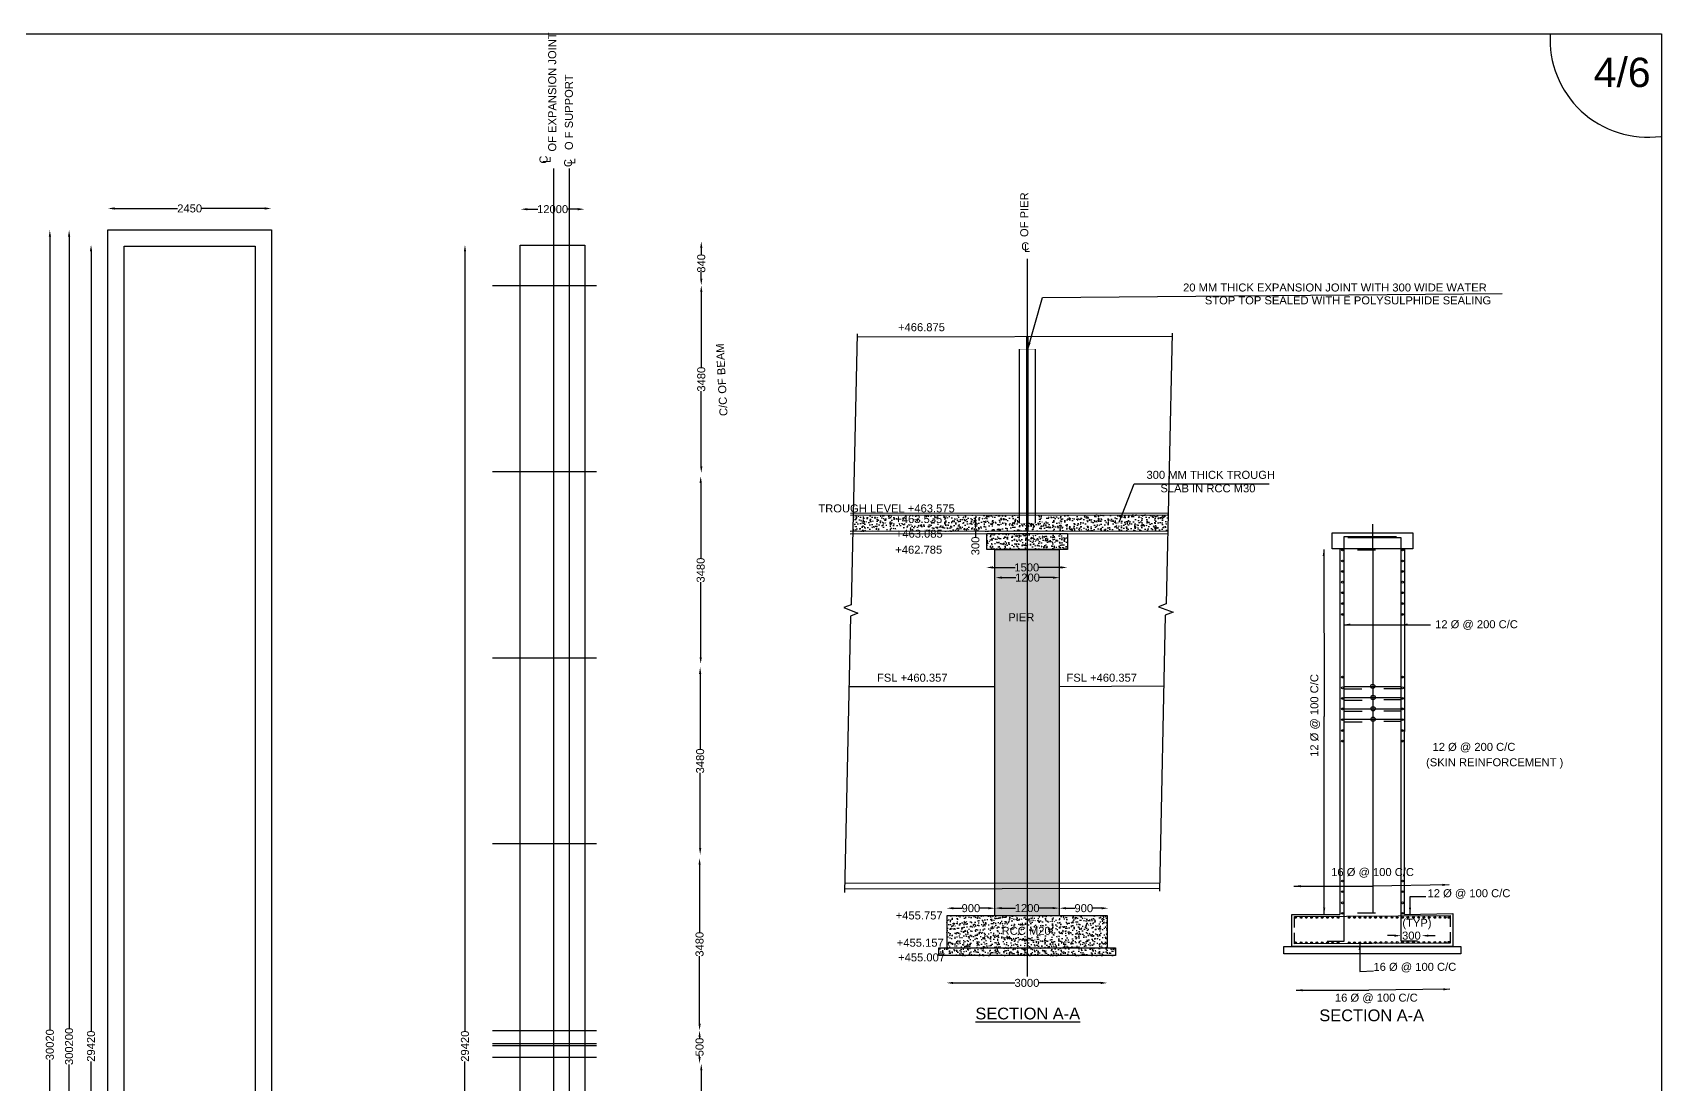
# Model space of a CAD drawing. Header units: millimetres. Extents: x 5124 to 2751694, y 2311 to 44877253.
# Drawn here: x 2721078 to 2751613, y 44857536 to 44877253 of the extents above; entities that cross this region are included whole.
import ezdxf

# ---------------------------------------------------------------- set-up
doc = ezdxf.new("R2010")
doc.units = ezdxf.units.MM
doc.header["$MEASUREMENT"] = 0
doc.layers.add('DRAWING', color=2, linetype='Continuous')
doc.layers.add('TEXT', color=7, linetype='Continuous')
doc.styles.get("Standard").update_dxf_attribs({"font": 'arial.ttf', "height": 150})
doc.dimstyles.get("Standard").update_dxf_attribs({"dimtxt": 150, "dimasz": 125, "dimexe": 0.18, "dimexo": 0.0625, "dimgap": 0.09, "dimtad": 0, "dimdec": 0, "dimzin": 0, "dimdsep": 46, "dimtxsty": 'Standard', "dimcen": 0.09, "dimse1": 1, "dimse2": 1, "dimadec": 0, "dimazin": 0, "dimtfac": 1, "dimtdec": 0, "dimtofl": 0, "dimtmove": 0, "dimatfit": 3, "dimfxl": 1, "dimtolj": 1, "dimtzin": 0, "dimarcsym": 0})
pattern_1 = [(50, (0, 0), (179.31504565, -15.68803375), [18.75, -206.25]), (355, (0, 0), (-34.6878334, 188.0480334), [15, -165]), (100.4514, (14.94, -1.3), (144.6273454, 172.3598855), [15.9350475, -175.285528]), (46.1842, (0, 50), (266.8102622, -41.3797536), [28.125, -309.375]), (96.6356, (22.23, 46.55), (233.6656764, 243.5294677), [23.902572, -262.92825]), (351.1842, (0, 50), (233.6654863, 243.5296502), [22.5, -247.5]), (21, (25, 37.5), (149.22676303, -100.65472267), [18.75, -206.25]), (326, (25, 37.5), (60.828833, 181.28751126), [15, -165]), (71.4514, (37.44, 29.11), (210.05565715, 80.6326242), [15.9350475, -175.285528]), (37.5, (0, 0), (3.03996383, 83.22346346), [0, -163, 0, -167.5, 0, -165.625]), (7.5, (0, 0), (65.76738436, 98.60292797), [0, -95.5, 0, -159.25, 0, -63.125]), (327.5, (-55.75, 0), (133.45560904, -5.63871793), [0, -62.5, 0, -195, 0, -258.75]), (317.5, (-80.75, 0), (145.79654234, 25.02624558), [0, -81.25, 0, -129.5, 0, -183.75])]

# ---------------------------------------------------------------- blocks, each defined once
blk = doc.blocks.new('*D27')
at = {"layer": 'Defpoints', "color": 0, "transparency": 16777216}
for p in [(2721782, 44873553), (2721402, 44843009), (2721782, 44843009)]:
    blk.add_point(p, dxfattribs=at)
at = {"layer": 'TEXT', "color": 0, "lineweight": -2, "transparency": 16777216}
for p, q in [((2721402, 44873428), (2721402, 44858563)), ((2721402, 44843134), (2721402, 44857999))]:
    blk.add_line(p, q, dxfattribs=at)
at = {"layer": 'TEXT', "color": 0, "transparency": 16777216}
for points in [[(2721382, 44873428), (2721423, 44873428), (2721402, 44873553)], [(2721382, 44843134), (2721423, 44843134), (2721402, 44843009)]]:
    blk.add_solid(points, dxfattribs=at)
at = {"layer": 'TEXT', "color": 0, "transparency": 16777216, "insert": (2721402, 44858281), "char_height": 150, "attachment_point": 5, "rotation": 90}
blk.add_mtext('\\A1;30020', dxfattribs=at)
blk = doc.blocks.new('*D28')
at = {"layer": 'Defpoints', "color": 0, "transparency": 16777216}
for p in [(2721782, 44873553), (2721763, 44842946), (2721782, 44842946)]:
    blk.add_point(p, dxfattribs=at)
at = {"layer": 'TEXT', "color": 0, "lineweight": -2, "transparency": 16777216}
for p, q in [((2721763, 44873428), (2721763, 44858590)), ((2721763, 44843071), (2721763, 44857909))]:
    blk.add_line(p, q, dxfattribs=at)
at = {"layer": 'TEXT', "color": 0, "transparency": 16777216}
for points in [[(2721742, 44873428), (2721784, 44873428), (2721763, 44873553)], [(2721742, 44843071), (2721784, 44843071), (2721763, 44842946)]]:
    blk.add_solid(points, dxfattribs=at)
at = {"layer": 'TEXT', "color": 0, "transparency": 16777216, "insert": (2721763, 44858249), "char_height": 150, "attachment_point": 5, "rotation": 90}
blk.add_mtext('\\A1;300200', dxfattribs=at)
blk = doc.blocks.new('*D29')
at = {"layer": 'Defpoints', "color": 0, "transparency": 16777216}
for p in [(2722131, 44873277), (2722131, 44843229), (2722174, 44843229)]:
    blk.add_point(p, dxfattribs=at)
at = {"layer": 'TEXT', "color": 0, "lineweight": -2, "transparency": 16777216}
for p, q in [((2722174, 44873152), (2722174, 44858536)), ((2722174, 44843354), (2722174, 44857969))]:
    blk.add_line(p, q, dxfattribs=at)
at = {"layer": 'TEXT', "color": 0, "transparency": 16777216}
for points in [[(2722153, 44873152), (2722195, 44873152), (2722174, 44873277)], [(2722153, 44843354), (2722195, 44843354), (2722174, 44843229)]]:
    blk.add_solid(points, dxfattribs=at)
at = {"layer": 'TEXT', "color": 0, "transparency": 16777216, "insert": (2722174, 44858253), "char_height": 150, "attachment_point": 5, "rotation": 90}
blk.add_mtext('\\A1;29420', dxfattribs=at)
blk = doc.blocks.new('*D30')
at = {"layer": 'Defpoints', "color": 0, "transparency": 16777216}
for p in [(2725554, 44873956), (2722492, 44873557), (2725554, 44873557)]:
    blk.add_point(p, dxfattribs=at)
at = {"layer": 'TEXT', "color": 0, "lineweight": -2, "transparency": 16777216}
for p, q in [((2722617, 44873956), (2723798, 44873956)), ((2725429, 44873956), (2724248, 44873956))]:
    blk.add_line(p, q, dxfattribs=at)
at = {"layer": 'TEXT', "color": 0, "transparency": 16777216}
for points in [[(2722617, 44873977), (2722617, 44873935), (2722492, 44873956)], [(2725429, 44873977), (2725429, 44873935), (2725554, 44873956)]]:
    blk.add_solid(points, dxfattribs=at)
at = {"layer": 'TEXT', "color": 0, "transparency": 16777216, "insert": (2724023, 44873956), "char_height": 150, "attachment_point": 5}
blk.add_mtext('\\A1;2450', dxfattribs=at)
blk = doc.blocks.new('*D31')
at = {"layer": 'Defpoints', "color": 0, "transparency": 16777216}
for p in [(2733606, 44873342), (2733606, 44872513), (2733614, 44872513)]:
    blk.add_point(p, dxfattribs=at)
at = {"layer": 'TEXT', "color": 0, "lineweight": -2, "transparency": 16777216}
for p, q in [((2733614, 44873217), (2733614, 44873093)), ((2733614, 44872638), (2733614, 44872762))]:
    blk.add_line(p, q, dxfattribs=at)
at = {"layer": 'TEXT', "color": 0, "transparency": 16777216}
for points in [[(2733593, 44873217), (2733635, 44873217), (2733614, 44873342)], [(2733593, 44872638), (2733635, 44872638), (2733614, 44872513)]]:
    blk.add_solid(points, dxfattribs=at)
at = {"layer": 'TEXT', "color": 0, "transparency": 16777216, "insert": (2733614, 44872927), "char_height": 150, "attachment_point": 5, "rotation": 90}
blk.add_mtext('\\A1;840', dxfattribs=at)
blk = doc.blocks.new('*D32')
at = {"layer": 'Defpoints', "color": 0, "transparency": 16777216}
for p in [(2733614, 44872513), (2733614, 44868998), (2733614, 44868998)]:
    blk.add_point(p, dxfattribs=at)
at = {"layer": 'TEXT', "color": 0, "lineweight": -2, "transparency": 16777216}
for p, q in [((2733614, 44872388), (2733614, 44870979)), ((2733614, 44869123), (2733614, 44870531))]:
    blk.add_line(p, q, dxfattribs=at)
at = {"layer": 'TEXT', "color": 0, "transparency": 16777216}
for points in [[(2733593, 44872388), (2733635, 44872388), (2733614, 44872513)], [(2733593, 44869123), (2733635, 44869123), (2733614, 44868998)]]:
    blk.add_solid(points, dxfattribs=at)
at = {"layer": 'TEXT', "color": 0, "transparency": 16777216, "insert": (2733614, 44870755), "char_height": 150, "attachment_point": 5, "rotation": 90}
blk.add_mtext('\\A1;3480', dxfattribs=at)
blk = doc.blocks.new('*D33')
at = {"layer": 'Defpoints', "color": 0, "transparency": 16777216}
for p in [(2733603, 44868935), (2733603, 44865420), (2733603, 44865420)]:
    blk.add_point(p, dxfattribs=at)
at = {"layer": 'TEXT', "color": 0, "lineweight": -2, "transparency": 16777216}
for p, q in [((2733603, 44868810), (2733603, 44867401)), ((2733603, 44865545), (2733603, 44866954))]:
    blk.add_line(p, q, dxfattribs=at)
at = {"layer": 'TEXT', "color": 0, "transparency": 16777216}
for points in [[(2733582, 44868810), (2733624, 44868810), (2733603, 44868935)], [(2733582, 44865545), (2733624, 44865545), (2733603, 44865420)]]:
    blk.add_solid(points, dxfattribs=at)
at = {"layer": 'TEXT', "color": 0, "transparency": 16777216, "insert": (2733603, 44867177), "char_height": 150, "attachment_point": 5, "rotation": 90}
blk.add_mtext('\\A1;3480', dxfattribs=at)
blk = doc.blocks.new('*D34')
at = {"layer": 'Defpoints', "color": 0, "transparency": 16777216}
for p in [(2733593, 44865357), (2733593, 44861842), (2733593, 44861842)]:
    blk.add_point(p, dxfattribs=at)
at = {"layer": 'TEXT', "color": 0, "lineweight": -2, "transparency": 16777216}
for p, q in [((2733593, 44865232), (2733593, 44863823)), ((2733593, 44861967), (2733593, 44863376))]:
    blk.add_line(p, q, dxfattribs=at)
at = {"layer": 'TEXT', "color": 0, "transparency": 16777216}
for points in [[(2733572, 44865232), (2733614, 44865232), (2733593, 44865357)], [(2733572, 44861967), (2733614, 44861967), (2733593, 44861842)]]:
    blk.add_solid(points, dxfattribs=at)
at = {"layer": 'TEXT', "color": 0, "transparency": 16777216, "insert": (2733593, 44863600), "char_height": 150, "attachment_point": 5, "rotation": 90}
blk.add_mtext('\\A1;3480', dxfattribs=at)
blk = doc.blocks.new('*D35')
at = {"layer": 'Defpoints', "color": 0, "transparency": 16777216}
for p in [(2733582, 44861779), (2733582, 44858548), (2733582, 44858548)]:
    blk.add_point(p, dxfattribs=at)
at = {"layer": 'TEXT', "color": 0, "lineweight": -2, "transparency": 16777216}
for p, q in [((2733582, 44861654), (2733582, 44860388)), ((2733582, 44858673), (2733582, 44859940))]:
    blk.add_line(p, q, dxfattribs=at)
at = {"layer": 'TEXT', "color": 0, "transparency": 16777216}
for points in [[(2733562, 44861654), (2733603, 44861654), (2733582, 44861779)], [(2733562, 44858673), (2733603, 44858673), (2733582, 44858548)]]:
    blk.add_solid(points, dxfattribs=at)
at = {"layer": 'TEXT', "color": 0, "transparency": 16777216, "insert": (2733582, 44860164), "char_height": 150, "attachment_point": 5, "rotation": 90}
blk.add_mtext('\\A1;3480', dxfattribs=at)
blk = doc.blocks.new('*D36')
at = {"layer": 'Defpoints', "color": 0, "transparency": 16777216}
for p in [(2733614, 44857926), (2733614, 44854411), (2733614, 44854411)]:
    blk.add_point(p, dxfattribs=at)
at = {"layer": 'TEXT', "color": 0, "lineweight": -2, "transparency": 16777216}
for p, q in [((2733614, 44857801), (2733614, 44856392)), ((2733614, 44854536), (2733614, 44855945))]:
    blk.add_line(p, q, dxfattribs=at)
at = {"layer": 'TEXT', "color": 0, "transparency": 16777216}
for points in [[(2733593, 44857801), (2733635, 44857801), (2733614, 44857926)], [(2733593, 44854536), (2733635, 44854536), (2733614, 44854411)]]:
    blk.add_solid(points, dxfattribs=at)
at = {"layer": 'TEXT', "color": 0, "transparency": 16777216, "insert": (2733614, 44856169), "char_height": 150, "attachment_point": 5, "rotation": 90}
blk.add_mtext('\\A1;3480', dxfattribs=at)
blk = doc.blocks.new('*D40')
at = {"layer": 'Defpoints', "color": 0, "transparency": 16777216}
for p in [(2733582, 44858548), (2733582, 44857926), (2733614, 44857926)]:
    blk.add_point(p, dxfattribs=at)
at = {"layer": 'TEXT', "color": 0, "lineweight": -2, "transparency": 16777216}
for p, q in [((2733582, 44858423), (2733582, 44858403)), ((2733582, 44858051), (2733582, 44858072))]:
    blk.add_line(p, q, dxfattribs=at)
at = {"layer": 'TEXT', "color": 0, "transparency": 16777216}
for points in [[(2733562, 44858423), (2733603, 44858423), (2733582, 44858548)], [(2733562, 44858051), (2733603, 44858051), (2733582, 44857926)]]:
    blk.add_solid(points, dxfattribs=at)
at = {"layer": 'TEXT', "color": 0, "transparency": 16777216, "insert": (2733582, 44858237), "char_height": 150, "attachment_point": 5, "rotation": 90}
blk.add_mtext('\\A1;500', dxfattribs=at)
blk = doc.blocks.new('*D42')
at = {"layer": 'Defpoints', "color": 0, "transparency": 16777216}
for p in [(2729142, 44873277), (2729142, 44843229), (2729184, 44843229)]:
    blk.add_point(p, dxfattribs=at)
at = {"layer": 'TEXT', "color": 0, "lineweight": -2, "transparency": 16777216}
for p, q in [((2729184, 44873152), (2729184, 44858536)), ((2729184, 44843354), (2729184, 44857969))]:
    blk.add_line(p, q, dxfattribs=at)
at = {"layer": 'TEXT', "color": 0, "transparency": 16777216}
for points in [[(2729164, 44873152), (2729205, 44873152), (2729184, 44873277)], [(2729164, 44843354), (2729205, 44843354), (2729184, 44843229)]]:
    blk.add_solid(points, dxfattribs=at)
at = {"layer": 'TEXT', "color": 0, "transparency": 16777216, "insert": (2729184, 44858253), "char_height": 150, "attachment_point": 5, "rotation": 90}
blk.add_mtext('\\A1;29420', dxfattribs=at)
blk = doc.blocks.new('*D43')
at = {"layer": 'Defpoints', "color": 0, "transparency": 16777216}
for p in [(2738691, 44868208), (2738691, 44867921), (2738753, 44867921)]:
    blk.add_point(p, dxfattribs=at)
at = {"layer": 'TEXT', "color": 0, "lineweight": -2, "transparency": 16777216}
for p, q in [((2738753, 44868083), (2738753, 44868046)), ((2738753, 44867921), (2738753, 44867796))]:
    blk.add_line(p, q, dxfattribs=at)
at = {"layer": 'TEXT', "color": 0, "transparency": 16777216}
for points in [[(2738732, 44868083), (2738774, 44868083), (2738753, 44868208)], [(2738732, 44868046), (2738774, 44868046), (2738753, 44867921)]]:
    blk.add_solid(points, dxfattribs=at)
at = {"layer": 'TEXT', "color": 0, "transparency": 16777216, "insert": (2738753, 44867630), "char_height": 150, "attachment_point": 5, "rotation": 90}
blk.add_mtext('\\A1;300', dxfattribs=at)
blk = doc.blocks.new('*D44')
at = {"layer": 'Defpoints', "color": 0, "transparency": 16777216}
for p in [(2738957, 44867556), (2740475, 44867556), (2740475, 44867227)]:
    blk.add_point(p, dxfattribs=at)
at = {"layer": 'TEXT', "color": 0, "lineweight": -2, "transparency": 16777216}
for p, q in [((2739082, 44867227), (2739499, 44867227)), ((2740350, 44867227), (2739933, 44867227))]:
    blk.add_line(p, q, dxfattribs=at)
at = {"layer": 'TEXT', "color": 0, "transparency": 16777216}
for points in [[(2739082, 44867248), (2739082, 44867206), (2738957, 44867227)], [(2740350, 44867248), (2740350, 44867206), (2740475, 44867227)]]:
    blk.add_solid(points, dxfattribs=at)
at = {"layer": 'TEXT', "color": 0, "transparency": 16777216, "insert": (2739716, 44867227), "char_height": 150, "attachment_point": 5}
blk.add_mtext('\\A1;1500', dxfattribs=at)
blk = doc.blocks.new('*D45')
at = {"layer": 'Defpoints', "color": 0, "transparency": 16777216}
for p in [(2740331, 44867036), (2739127, 44866995), (2740331, 44866995)]:
    blk.add_point(p, dxfattribs=at)
at = {"layer": 'TEXT', "color": 0, "lineweight": -2, "transparency": 16777216}
for p, q in [((2739252, 44867036), (2739512, 44867036)), ((2740206, 44867036), (2739946, 44867036))]:
    blk.add_line(p, q, dxfattribs=at)
at = {"layer": 'TEXT', "color": 0, "transparency": 16777216}
for points in [[(2739252, 44867057), (2739252, 44867016), (2739127, 44867036)], [(2740206, 44867057), (2740206, 44867016), (2740331, 44867036)]]:
    blk.add_solid(points, dxfattribs=at)
at = {"layer": 'TEXT', "color": 0, "transparency": 16777216, "insert": (2739729, 44867036), "char_height": 150, "attachment_point": 5}
blk.add_mtext('\\A1;1200', dxfattribs=at)
blk = doc.blocks.new('*D46')
at = {"layer": 'Defpoints', "color": 0, "transparency": 16777216}
for p in [(2738216, 44860699), (2739120, 44860839), (2739120, 44860699)]:
    blk.add_point(p, dxfattribs=at)
at = {"layer": 'TEXT', "color": 0, "lineweight": -2, "transparency": 16777216}
for p, q in [((2738341, 44860839), (2738502, 44860839)), ((2738995, 44860839), (2738833, 44860839))]:
    blk.add_line(p, q, dxfattribs=at)
at = {"layer": 'TEXT', "color": 0, "transparency": 16777216}
for points in [[(2738341, 44860860), (2738341, 44860818), (2738216, 44860839)], [(2738995, 44860860), (2738995, 44860818), (2739120, 44860839)]]:
    blk.add_solid(points, dxfattribs=at)
at = {"layer": 'TEXT', "color": 0, "transparency": 16777216, "insert": (2738668, 44860839), "char_height": 150, "attachment_point": 5}
blk.add_mtext('\\A1;900', dxfattribs=at)
blk = doc.blocks.new('*D47')
at = {"layer": 'Defpoints', "color": 0, "transparency": 16777216}
for p in [(2739120, 44860839), (2740326, 44860841), (2740326, 44860839)]:
    blk.add_point(p, dxfattribs=at)
at = {"layer": 'TEXT', "color": 0, "lineweight": -2, "transparency": 16777216}
for p, q in [((2739245, 44860841), (2739506, 44860841)), ((2740201, 44860841), (2739940, 44860841))]:
    blk.add_line(p, q, dxfattribs=at)
at = {"layer": 'TEXT', "color": 0, "transparency": 16777216}
for points in [[(2739245, 44860862), (2739245, 44860821), (2739120, 44860841)], [(2740201, 44860862), (2740201, 44860821), (2740326, 44860841)]]:
    blk.add_solid(points, dxfattribs=at)
at = {"layer": 'TEXT', "color": 0, "transparency": 16777216, "insert": (2739723, 44860841), "char_height": 150, "attachment_point": 5}
blk.add_mtext('\\A1;1200', dxfattribs=at)
blk = doc.blocks.new('*D48')
at = {"layer": 'Defpoints', "color": 0, "transparency": 16777216}
for p in [(2740326, 44860841), (2741243, 44860841), (2741243, 44860839)]:
    blk.add_point(p, dxfattribs=at)
at = {"layer": 'TEXT', "color": 0, "lineweight": -2, "transparency": 16777216}
for p, q in [((2740451, 44860839), (2740619, 44860839)), ((2741118, 44860839), (2740950, 44860839))]:
    blk.add_line(p, q, dxfattribs=at)
at = {"layer": 'TEXT', "color": 0, "transparency": 16777216}
for points in [[(2740451, 44860860), (2740451, 44860818), (2740326, 44860839)], [(2741118, 44860860), (2741118, 44860818), (2741243, 44860839)]]:
    blk.add_solid(points, dxfattribs=at)
at = {"layer": 'TEXT', "color": 0, "transparency": 16777216, "insert": (2740785, 44860839), "char_height": 150, "attachment_point": 5}
blk.add_mtext('\\A1;900', dxfattribs=at)
blk = doc.blocks.new('*D49')
at = {"layer": 'Defpoints', "color": 0, "transparency": 16777216}
for p in [(2738211, 44859408), (2741226, 44859439), (2741226, 44859408)]:
    blk.add_point(p, dxfattribs=at)
at = {"layer": 'TEXT', "color": 0, "lineweight": -2, "transparency": 16777216}
for p, q in [((2738336, 44859439), (2739495, 44859439)), ((2741101, 44859439), (2739942, 44859439))]:
    blk.add_line(p, q, dxfattribs=at)
at = {"layer": 'TEXT', "color": 0, "transparency": 16777216}
for points in [[(2738336, 44859460), (2738336, 44859418), (2738211, 44859439)], [(2741101, 44859460), (2741101, 44859418), (2741226, 44859439)]]:
    blk.add_solid(points, dxfattribs=at)
at = {"layer": 'TEXT', "color": 0, "transparency": 16777216, "insert": (2739719, 44859439), "char_height": 150, "attachment_point": 5}
blk.add_mtext('\\A1;3000', dxfattribs=at)
blk = doc.blocks.new('*D50')
at = {"layer": 'Defpoints', "color": 0, "transparency": 16777216}
for p in [(2746731, 44860339), (2747120, 44860339), (2747120, 44860325)]:
    blk.add_point(p, dxfattribs=at)
at = {"layer": 'TEXT', "color": 0, "lineweight": -2, "transparency": 16777216}
for p, q in [((2746606, 44860325), (2746481, 44860325)), ((2747245, 44860325), (2747370, 44860325))]:
    blk.add_line(p, q, dxfattribs=at)
at = {"layer": 'TEXT', "color": 0, "transparency": 16777216}
for points in [[(2746606, 44860345), (2746606, 44860304), (2746731, 44860325)], [(2747245, 44860345), (2747245, 44860304), (2747120, 44860325)]]:
    blk.add_solid(points, dxfattribs=at)
at = {"layer": 'TEXT', "color": 0, "transparency": 16777216, "insert": (2746926, 44860325), "char_height": 150, "attachment_point": 5}
blk.add_mtext('\\A1;300', dxfattribs=at)
blk = doc.blocks.new('*D53')
at = {"layer": 'Defpoints', "color": 0, "transparency": 16777216}
for p in [(2730230, 44873922), (2731424, 44873942), (2731424, 44873922)]:
    blk.add_point(p, dxfattribs=at)
at = {"layer": 'TEXT', "color": 0, "lineweight": -2, "transparency": 16777216}
for p, q in [((2730355, 44873942), (2730552, 44873942)), ((2731299, 44873942), (2731102, 44873942))]:
    blk.add_line(p, q, dxfattribs=at)
at = {"layer": 'TEXT', "color": 0, "transparency": 16777216}
for points in [[(2730355, 44873963), (2730355, 44873921), (2730230, 44873942)], [(2731299, 44873963), (2731299, 44873921), (2731424, 44873942)]]:
    blk.add_solid(points, dxfattribs=at)
at = {"layer": 'TEXT', "color": 0, "transparency": 16777216, "insert": (2730827, 44873942), "char_height": 150, "attachment_point": 5}
blk.add_mtext('\\A1;12000', dxfattribs=at)

msp = doc.modelspace()

# ---------------------------------------------------------------- hatches: boundary and pattern name
at = {"layer": 'TEXT'}
h = msp.add_hatch(dxfattribs=at)
h.set_pattern_fill('AR-CONC', color=0, scale=25, style=0)
h.set_pattern_definition(pattern_1)
h.paths.add_polyline_path([(2739712, 44867910.3), (2739712, 44868057.6), (2739570.8, 44868057.6), (2739570.8, 44868209.8), (2736459.1, 44868204.6), (2736452.3, 44867904.8)])
h.paths.add_polyline_path([(2737222, 44867744.1), (2738178.5, 44867744.1), (2738178.5, 44867974), (2737222, 44867974)], flags=9)
h.paths.add_polyline_path([(2737212.3, 44868018.1), (2738168.8, 44868018.1), (2738168.8, 44868248), (2737212.3, 44868248)], flags=9)
h = msp.add_hatch(dxfattribs=at)
h.set_pattern_fill('AR-CONC', color=0, scale=25, style=0)
h.set_pattern_definition(pattern_1)
h.paths.add_polyline_path([(2742366, 44868214.5), (2739880.6, 44868210.4), (2739880.6, 44868057.6), (2739735.5, 44868057.6), (2739735.5, 44867910.3), (2742359.1, 44867914.7)])
h = msp.add_hatch(dxfattribs=at)
h.set_pattern_fill('AR-CONC', color=0, scale=25, style=0)
h.set_pattern_definition(pattern_1)
h.paths.add_polyline_path([(2739723.8, 44867861.6), (2738965.7, 44867860.3), (2738965.7, 44867561), (2739723.8, 44867561)])
h = msp.add_hatch(dxfattribs=at)
h.set_pattern_fill('AR-CONC', color=0, scale=25, style=0)
h.set_pattern_definition(pattern_1)
h.paths.add_polyline_path([(2740478.2, 44867862.8), (2739723.8, 44867861.6), (2739723.8, 44867561), (2740326.1, 44867561), (2740478.2, 44867561)])
h = msp.add_hatch(dxfattribs=at)
h.set_pattern_fill('AR-CONC', color=0, scale=25, style=0)
h.set_pattern_definition(pattern_1)
h.paths.add_polyline_path([(2739723.8, 44867561), (2739119.6, 44867561), (2739119.6, 44860699), (2739723.8, 44860699)])
h.paths.add_polyline_path([(2739461.9, 44867340.8), (2739970.3, 44867340.8), (2739970.3, 44867112.7), (2739461.9, 44867112.7)], flags=9)
h.paths.add_polyline_path([(2739474.8, 44867150.6), (2739983.1, 44867150.6), (2739983.1, 44866922.4), (2739474.8, 44866922.4)], flags=9)
h.paths.add_polyline_path([(2739331.5, 44866182), (2739953.9, 44866182), (2739953.9, 44866407.1), (2739331.5, 44866407.1)], flags=9)
h = msp.add_hatch(dxfattribs=at)
h.set_pattern_fill('AR-CONC', color=0, scale=25, style=0)
h.set_pattern_definition(pattern_1)
h.paths.add_polyline_path([(2740326.1, 44867561), (2739723.8, 44867561), (2739723.8, 44860699), (2740326.1, 44860699)])
h.paths.add_polyline_path([(2739461.9, 44867340.8), (2739970.3, 44867340.8), (2739970.3, 44867112.7), (2739461.9, 44867112.7)], flags=9)
h.paths.add_polyline_path([(2739474.8, 44867150.6), (2739983.1, 44867150.6), (2739983.1, 44866922.4), (2739474.8, 44866922.4)], flags=9)
h.paths.add_polyline_path([(2739331.5, 44866182), (2739953.9, 44866182), (2739953.9, 44866407.1), (2739331.5, 44866407.1)], flags=9)
h = msp.add_hatch(dxfattribs=at)
h.set_pattern_fill('AR-CONC', color=0, scale=25, style=0)
h.set_pattern_definition(pattern_1)
h.paths.add_polyline_path([(2739723.8, 44860699), (2738215.7, 44860699), (2738215.7, 44860093.7), (2739723.8, 44860093.7)])
h.paths.add_polyline_path([(2739205.6, 44860299.8), (2740261.3, 44860299.8), (2740261.3, 44860532.5), (2739205.6, 44860532.5)], flags=9)
h = msp.add_hatch(dxfattribs=at)
h.set_pattern_fill('AR-CONC', color=0, scale=25, style=0)
h.set_pattern_definition(pattern_1)
h.paths.add_polyline_path([(2741228.1, 44860699), (2739723.8, 44860699), (2739723.8, 44860093.7), (2741228.1, 44860093.7)])
h.paths.add_polyline_path([(2739205.6, 44860299.8), (2740261.3, 44860299.8), (2740261.3, 44860532.5), (2739205.6, 44860532.5)], flags=9)
h = msp.add_hatch(dxfattribs=at)
h.set_pattern_fill('AR-CONC', color=0, scale=25, style=0)
h.set_pattern_definition(pattern_1)
h.paths.add_polyline_path([(2739723.8, 44860093.7), (2738070.4, 44860093.7), (2738070.4, 44859950.5), (2739723.8, 44859950.5)])
h.paths.add_polyline_path([(2737265.3, 44859801.8), (2738221.8, 44859801.8), (2738221.8, 44860031.6), (2737265.3, 44860031.6)], flags=9)
h = msp.add_hatch(dxfattribs=at)
h.set_pattern_fill('AR-CONC', color=0, scale=25, style=0)
h.set_pattern_definition(pattern_1)
h.paths.add_polyline_path([(2741379.4, 44860093.7), (2739723.8, 44860093.7), (2739723.8, 44859950.5), (2741379.4, 44859950.5)])

# ---------------------------------------------------------------- linework, layer by layer
at = {"layer": 'DRAWING', "color": 0}
for points in [[(2696234.7, 44877227.9), (2751613.3, 44877227.9), (2751613.3, 44838265), (2696234.7, 44838265)], [(2722491.6, 44873556.8), (2725554.2, 44873556.8), (2725554.2, 44842973.7), (2722491.6, 44842973.7)], [(2722796.8, 44873251.6), (2725249, 44873251.6), (2725249, 44843279), (2722796.8, 44843279)], [(2730216.2, 44873268.4), (2730843.1, 44873268.4), (2730843.1, 44843271.3), (2730216.2, 44843271.3)], [(2730852.7, 44873268.4), (2731433.5, 44873268.4), (2731433.5, 44843271.3), (2730852.7, 44843271.3)], [(2738965.7, 44867860.3), (2740478.2, 44867862.8), (2740478.2, 44867561), (2738965.7, 44867561)], [(2745441.2, 44867876.4), (2746950.6, 44867876.4), (2746950.6, 44867578.9), (2745441.2, 44867578.9)], [(2739119.6, 44867561), (2740326.1, 44867561), (2740326.1, 44860699), (2739119.6, 44860699)], [(2741228.1, 44860699), (2738215.7, 44860699), (2738215.7, 44860093.7), (2741228.1, 44860093.7)], [(2738070.4, 44860093.7), (2741379.4, 44860093.7), (2741379.4, 44859950.5), (2738070.4, 44859950.5)], [(2744532.3, 44860122.2), (2747849.9, 44860122.2), (2747849.9, 44859983.1), (2744532.3, 44859983.1)]]:
    msp.add_lwpolyline(points, close=True, dxfattribs=at)
for points in [[(2730847.8, 44842102.3), (2730847.8, 44874704.8)], [(2731146.2, 44842102.3), (2731146.2, 44874704.8)], [(2739723.8, 44873008.8), (2739723.8, 44859560.2)], [(2729700.1, 44872510.9), (2731651.6, 44872510.9)], [(2742444.6, 44871617.8), (2742327.4, 44866542.5), (2742184, 44866489.1), (2742458.6, 44866387.9), (2742313.3, 44866329.9), (2742204.5, 44861159.6)], [(2736536, 44871603.8), (2736421.2, 44866528.3), (2736284.7, 44866477.4), (2736548.2, 44866371.6), (2736413.2, 44866314.9), (2736301.3, 44861133)], [(2736534.8, 44871550.3), (2742443.4, 44871563.7)], [(2739570.8, 44871319.5), (2739570.8, 44868057.6)], [(2739712.5, 44871557.5), (2739712, 44867910.3)], [(2739735.9, 44871557.5), (2739735.5, 44867910.3)], [(2739880.6, 44868057.6), (2739880.6, 44871319.5)], [(2729700.1, 44869026.6), (2731651.6, 44869026.6)], [(2736411.2, 44868243.8), (2742366.9, 44868253.8)], [(2736410.3, 44868204.5), (2742366, 44868214.5)], [(2746195.4, 44868037.2), (2746195.9, 44867578.9)], [(2736402.3, 44867856), (2742357.9, 44867866)], [(2736403.4, 44867904.7), (2742359.1, 44867914.7)], [(2746647.6, 44867799.8), (2745657.6, 44867799.8), (2745657.6, 44860213), (2745346.2, 44860213)], [(2747037.9, 44860219.3), (2746731.4, 44860219.3), (2746731.4, 44867779.1), (2745736.9, 44867779.1)], [(2746799, 44860723.7), (2746803.6, 44867578.9), (2745583, 44867578.9), (2745583, 44860723.7)], [(2745914.9, 44867557.3), (2746255.6, 44867557.3)], [(2746200.7, 44867557.3), (2746200.7, 44860743.8)], [(2729700.1, 44865534.9), (2731651.6, 44865534.9)], [(2729700.1, 44862052.6), (2731651.6, 44862052.6)], [(2736305.1, 44861307.4), (2742207.8, 44861317.3)], [(2736302.9, 44861205.4), (2742205.7, 44861215.3)], [(2746799, 44860723.7), (2747704.8, 44860739), (2747704.8, 44860122.2), (2744685.5, 44860122.2), (2744685.5, 44860723.7), (2745583, 44860723.7)], [(2744734, 44860477), (2744734, 44860686.6), (2747653, 44860700.5), (2747653, 44860490.4)], [(2746250.6, 44860743.8), (2745915.3, 44860743.8)], [(2747653, 44860392.6), (2747653, 44860181.6), (2744737.3, 44860170.9), (2744737.3, 44860379)], [(2729700.1, 44858545.5), (2731651.6, 44858545.5)], [(2729700.1, 44858302.2), (2731651.6, 44858302.2)], [(2729700.1, 44858267), (2731651.6, 44858267)], [(2729700.1, 44858044.2), (2731651.6, 44858044.2)]]:
    msp.add_lwpolyline(points, dxfattribs=at)
at = {"layer": 'DRAWING', "color": 0, "const_width": 10}
for points in [[(2739570.8, 44871319.5), (2739880.6, 44871319.5)], [(2739570.8, 44868057.6), (2739880.6, 44868057.6)]]:
    msp.add_lwpolyline(points, dxfattribs=at)
at = {"layer": 'DRAWING', "color": 0}
for centre in [(2745634.5, 44867555.1), (2745634.5, 44867348.8), (2746759.3, 44867555.1), (2746759.3, 44867348.8), (2745634.5, 44867152.1), (2746759.3, 44867152.1), (2745634.5, 44866951.5), (2745634.5, 44866752.2), (2746759.3, 44866951.5), (2746759.3, 44866752.2), (2745634.5, 44866550.6), (2746759.3, 44866550.6), (2745634.5, 44866346), (2746759.3, 44866346), (2745634.5, 44865171.1), (2745634.5, 44864970.4), (2746759.3, 44865171.1), (2746759.3, 44864970.4), (2745634.5, 44864771.9), (2745634.5, 44864575.1), (2746759.3, 44864771.9), (2746759.3, 44864575.1), (2745634.5, 44864373.2), (2746759.3, 44864373.2), (2745634.5, 44864169), (2745634.5, 44863972), (2746759.3, 44864169), (2746759.3, 44863972), (2745634.5, 44861348.5), (2746759.3, 44861348.5), (2745634.5, 44861150.3), (2745634.5, 44860940.2), (2746759.3, 44861150.3), (2746759.3, 44860940.2), (2744756.3, 44860666.5), (2744858.1, 44860666.5), (2744956.2, 44860666.5), (2745054.4, 44860666.5), (2745154.7, 44860666.5), (2745255, 44860666.5), (2745353.1, 44860666.5), (2745451.3, 44860666.5), (2745551.6, 44860666.5), (2745634.5, 44860742.6), (2745761.4, 44860666.5), (2745859.5, 44860666.5), (2745957.7, 44860666.5), (2746058.1, 44860666.5), (2746155.1, 44860666.5), (2746253.2, 44860666.5), (2746351.4, 44860666.5), (2746451.8, 44860666.5), (2746562.6, 44860666.5), (2746660.7, 44860666.5), (2746758.9, 44860666.5), (2746759.3, 44860742.6), (2746859.2, 44860666.5), (2746964.6, 44860666.5), (2747062.7, 44860666.5), (2747160.9, 44860666.5), (2747261.3, 44860666.5), (2747364.4, 44860666.5), (2747462.5, 44860666.5), (2747560.7, 44860666.5), (2747629.5, 44860666.5), (2744756.3, 44860192.8), (2744858.1, 44860192.8), (2744956.2, 44860192.8), (2745054.4, 44860192.8), (2745154.7, 44860192.8), (2745255, 44860192.8), (2745353.1, 44860192.8), (2745451.3, 44860192.8), (2745551.6, 44860192.9), (2745761.4, 44860193.7), (2745859.5, 44860194.1), (2745957.7, 44860194.4), (2746058.1, 44860194.8), (2746155.1, 44860195.2), (2746253.2, 44860195.6), (2746351.4, 44860196), (2746451.7, 44860196.4), (2746562.6, 44860196.8), (2746660.7, 44860197.2), (2746758.8, 44860197.6), (2746859.2, 44860198), (2746964.6, 44860198.4), (2747062.7, 44860198.8), (2747160.9, 44860199.1), (2747261.2, 44860199.5), (2747364.4, 44860199.9), (2747462.5, 44860200.3), (2747560.7, 44860200.7), (2747629.5, 44860201)]:
    msp.add_circle(centre, 16.2, dxfattribs=at)
at = {"layer": 'TEXT', "color": 0}
for points in [[(2736384.7, 44864993.1), (2739119.6, 44864993.1)], [(2740326.1, 44864993.1), (2742285.5, 44865009.7)], [(2745657.6, 44864998.4), (2746731.4, 44864998.4)], [(2745657.6, 44864951), (2745995.2, 44864951)], [(2746406.4, 44864959.3), (2746731.4, 44864959.3)], [(2745663.8, 44864788.9), (2746737.6, 44864788.9)], [(2745663.8, 44864741.5), (2746001.5, 44864741.5)], [(2746412.6, 44864749.8), (2746737.6, 44864749.8)], [(2745663.8, 44864577.8), (2746737.6, 44864577.8)], [(2745663.8, 44864530.4), (2746001.5, 44864530.4)], [(2745663.8, 44864382.4), (2746737.6, 44864382.4)], [(2745663.8, 44864335), (2746001.5, 44864335)], [(2746412.6, 44864538.7), (2746737.6, 44864538.7)], [(2746412.6, 44864343.3), (2746737.6, 44864343.3)]]:
    msp.add_lwpolyline(points, dxfattribs=at)
for centre in [(2746200.7, 44864998.4), (2746207, 44864788.9), (2746207, 44864577.8), (2746207, 44864382.4)]:
    msp.add_circle(centre, 40.5, dxfattribs=at)
msp.add_arc((2751358.7, 44877125.1), 1834, 176.5218, 277.64232, dxfattribs=at)

# ---------------------------------------------------------------- texts
for s, rotation, p in [('OF EXPANSION JOINT ', 90, (2730894, 44875022.6)), ('  O F SUPPORT ', 90, (2731207, 44874934.2)), ('C', 90, (2730731.4, 44874795.1)), ('L ', 90, (2730790, 44874811.6)), ('C', 90, (2731192.5, 44874731.5)), ('L ', 90, (2731250.4, 44874782.2)), ('OF PIER ', 90, (2739743.6, 44873420.4)), ('C/C OF BEAM ', 93.00065, (2734107.7, 44870068.8)), ('12 Ø @ 100 C/C', 90, (2745181.4, 44863676.1))]:
    msp.add_text(s, height=150, rotation=rotation, dxfattribs=at).set_placement(p)
for s, height, p in [('4/6', 550, (2750343.3, 44876232.5)), ('C', 150, (2739612.5, 44873171)), ('L', 150, (2739663.2, 44873142.9)), ('20 MM THICK EXPANSION JOINT WITH 300 WIDE WATER ', 150, (2742646.3, 44872399.7)), ('       STOP TOP SEALED WITH E POLYSULPHIDE SEALING ', 150, (2742646.3, 44872158.7)), ('+466.875', 150, (2737302.1, 44871655.3)), ('300 MM THICK TROUGH', 150, (2741960.2, 44868888)), ('SLAB IN RCC M30', 150, (2742221, 44868635.3)), ('TROUGH LEVEL +463.575', 150, (2735809.3, 44868258.9)), ('+463.535', 150, (2737250.7, 44868059)), ('+463.085', 150, (2737260.3, 44867785.1)), ('+462.785', 150, (2737250.6, 44867485)), ('PIER ', 150, (2739369, 44866219.6)), ('12 Ø @ 200 C/C ', 150, (2747370.8, 44866087.4)), ('FSL +460.357', 150, (2736908.5, 44865085.3)), ('FSL +460.357', 150, (2740460, 44865085.6)), ('12 Ø @ 200 C/C', 150, (2747322.9, 44863788.5)), ('(SKIN REINFORCEMENT )', 150, (2747201.1, 44863500.2)), ('16 Ø @ 100 C/C', 150, (2745422.8, 44861442.2)), ('12 Ø @ 100 C/C', 150, (2747229.5, 44861045.8)), ('+455.757', 150, (2737258.3, 44860629)), ('(TYP)', 150, (2746756.8, 44860490.4)), ('RCC M20 ', 150, (2739244.4, 44860341.1)), ('+455.157', 150, (2737279.5, 44860117.8)), ('+455.007', 150, (2737303.6, 44859842.6)), ('16 Ø @ 100 C/C', 150, (2746215.4, 44859665.5)), ('16 Ø @ 100 C/C', 150, (2745492.8, 44859087.8)), ('%%USECTION A-A', 220, (2738752.2, 44858755.5)), ('SECTION A-A', 220, (2745200.4, 44858721.2))]:
    msp.add_text(s, height=height, dxfattribs=at).set_placement(p)

# ---------------------------------------------------------------- dimensions: what is measured, and where the dimension line sits
for base, p1, p2, text, picture, middle in [((2725554.2, 44873956.1), (2722491.6, 44873556.8), (2725554.2, 44873556.8), '2450', '*D30', (2724022.9, 44873956.1)), ((2731423.9, 44873941.7), (2730230, 44873921.7), (2731423.9, 44873921.7), '12000', '*D53', (2730826.9, 44873941.7)), ((2740475, 44867226.7), (2738957.2, 44867555.8), (2740475, 44867555.8), '1500', '*D44', (2739716.1, 44867226.7)), ((2740330.9, 44867036.5), (2739127, 44866995.4), (2740330.9, 44866995.4), '1200', '*D45', (2739728.9, 44867036.5)), ((2739119.6, 44860839.1), (2738215.7, 44860699), (2739119.6, 44860699), '900', '*D46', (2738667.6, 44860839.1)), ((2740326.1, 44860841.4), (2739119.6, 44860839.1), (2740326.1, 44860839.1), '1200', '*D47', (2739722.9, 44860841.4)), ((2741243.1, 44860839.1), (2740326.1, 44860841.4), (2741243.1, 44860841.4), '900', '*D48', (2740784.6, 44860839.1)), ((2747120.2, 44860324.6), (2746731.4, 44860338.5), (2747120.2, 44860338.5), '300', '*D50', (2746925.8, 44860324.6)), ((2741225.8, 44859439.1), (2738211.3, 44859407.5), (2741225.8, 44859407.5), '3000', '*D49', (2739718.6, 44859439.1))]:
    dim = msp.add_linear_dim(base=base, p1=p1, p2=p2, text=text, dimstyle='Standard', dxfattribs=at)
    dim.commit()
    dim.dimension.update_dxf_attribs({"geometry": picture, "text_midpoint": middle})
for base, p1, p2, text, picture, middle in [((2721402.5, 44843009.1), (2721781.5, 44873553.2), (2721781.5, 44843009.1), '30020', '*D27', (2721402.5, 44858281.2)), ((2721762.7, 44842945.5), (2721781.5, 44873553.2), (2721781.5, 44842945.5), '300200', '*D28', (2721762.7, 44858249.4)), ((2722173.9, 44843229.1), (2722131, 44873276.5), (2722131, 44843229.1), '29420', '*D29', (2722173.9, 44858252.8)), ((2729184.5, 44843229.1), (2729141.5, 44873276.5), (2729141.5, 44843229.1), '29420', '*D42', (2729184.5, 44858252.8)), ((2733613.7, 44872512.8), (2733605.6, 44873341.6), (2733605.6, 44872512.8), '840', '*D31', (2733613.7, 44872927.2)), ((2733613.7, 44868997.5), (2733613.7, 44872512.8), (2733613.7, 44868997.5), '3480', '*D32', (2733613.7, 44870755.1)), ((2733603.3, 44865419.7), (2733603.3, 44868935), (2733603.3, 44865419.7), '3480', '*D33', (2733603.3, 44867177.4)), ((2738753, 44867920.9), (2738691.1, 44868208), (2738691.1, 44867920.9), '300', '*D43', (2738753, 44867630.4)), ((2733592.9, 44861842), (2733592.9, 44865357.2), (2733592.9, 44861842), '3480', '*D34', (2733592.9, 44863599.6)), ((2733582.5, 44858548.2), (2733582.5, 44861779.5), (2733582.5, 44858548.2), '3480', '*D35', (2733582.5, 44860163.9)), ((2733582.5, 44857926.3), (2733582.5, 44858548.2), (2733613.7, 44857926.3), '500', '*D40', (2733582.5, 44858237.2)), ((2733613.7, 44854411), (2733613.7, 44857926.3), (2733613.7, 44854411), '3480', '*D36', (2733613.7, 44856168.6))]:
    dim = msp.add_linear_dim(base=base, p1=p1, p2=p2, angle=90, text=text, dimstyle='Standard', dxfattribs=at)
    dim.commit()
    dim.dimension.update_dxf_attribs({"geometry": picture, "text_midpoint": middle})

# ---------------------------------------------------------------- leaders
for points in [[(2739735.9, 44871319.5), (2740007.6, 44872287.2), (2748630.5, 44872360.9)], [(2741445.1, 44868076.9), (2741728.7, 44868796.9), (2744259.5, 44868796.9)], [(2745282.9, 44867565.3), (2745291.4, 44864434.1)], [(2745657.6, 44866154.4), (2746731.4, 44866154.4)], [(2746731.4, 44866154.4), (2747283.1, 44866154.4)], [(2745291.4, 44860723.7), (2745291.4, 44864434.1)], [(2744724.1, 44861252.9), (2746200.7, 44861252.9)], [(2747633.1, 44861278.9), (2746200.7, 44861252.9)], [(2746900.6, 44860725.4), (2746900.6, 44861056.6), (2747196.8, 44861056.6)], [(2745957.7, 44860178.2), (2745957.7, 44859654), (2746215.4, 44859665.5)], [(2744763.6, 44859301.9), (2746125.4, 44859301.9)], [(2747647.1, 44859320.2), (2746125.4, 44859301.9)]]:
    msp.add_leader(points, dimstyle='Standard', override={"dimgap": 0.09, "dimtad": 0}, dxfattribs=at)

doc.saveas('drawing.dxf')
